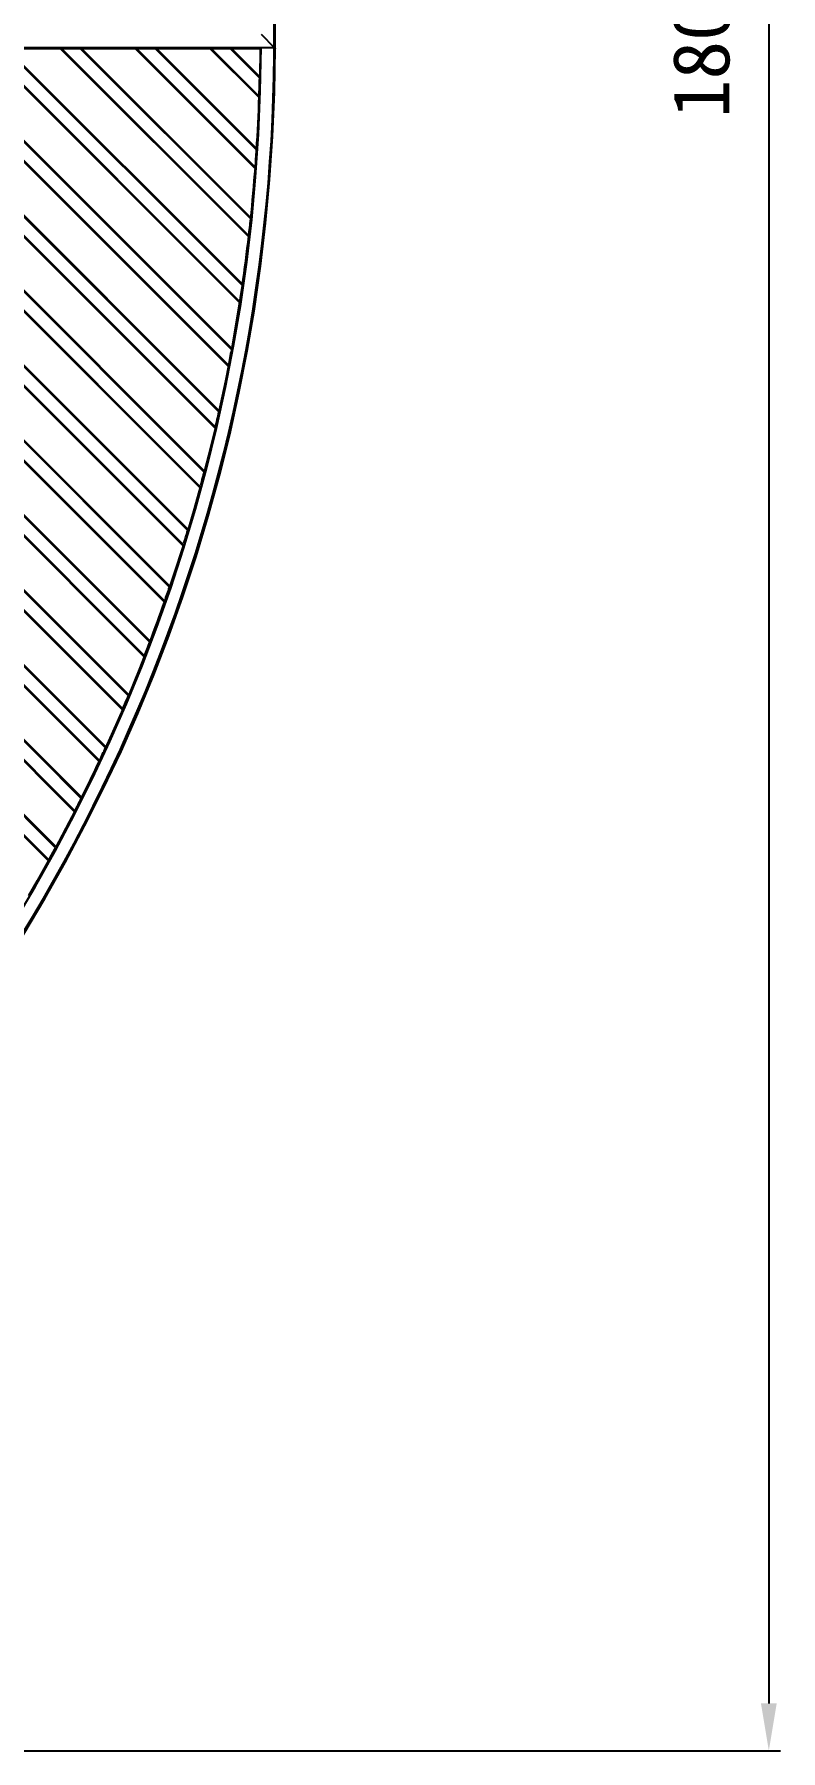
# Model space of a CAD drawing. Header units: millimetres. Extents: x -3019 to 2921, y -1257 to 2943.
# Drawn here: x -803 to -408, y 381 to 1288 of the extents above; entities that cross this region are included whole.
import ezdxf

# ---------------------------------------------------------------- set-up
doc = ezdxf.new("R2010")
doc.units = ezdxf.units.MM
doc.header["$PDSIZE"] = -1
doc.layers.add('WYMIAR', color=96, linetype='Continuous')
doc.dimstyles.new('1-1', dxfattribs={"dimtxt": 30, "dimasz": 25, "dimexe": 6.25, "dimexo": 30, "dimgap": 20.625, "dimtad": 1, "dimdec": 1, "dimtxsty": 'Standard', "dimcen": 0, "dimclrd": 2, "dimclre": 2, "dimclrt": 2, "dimadec": 0, "dimazin": 0, "dimtfac": 1, "dimtdec": 1, "dimtmove": 0, "dimatfit": 3, "dimfxl": 1, "dimarcsym": 0})

# ---------------------------------------------------------------- blocks, each defined once
blk = doc.blocks.new('*D13')
at = {"layer": 'Defpoints', "color": 0}
for p in [(-1583.56, 2188.54), (-1583.56, 380.54), (-414.66, 380.54)]:
    blk.add_point(p, dxfattribs=at)
at = {"layer": 'WYMIAR', "color": 2, "lineweight": -2}
for p, q in [((-1553.56, 2188.54), (-408.41, 2188.54)), ((-414.66, 2163.54), (-414.66, 405.54)), ((-1553.56, 380.54), (-408.41, 380.54))]:
    blk.add_line(p, q, dxfattribs=at)
at = {"layer": 'WYMIAR', "color": 2}
for points in [[(-418.83, 2163.54), (-410.49, 2163.54), (-414.66, 2188.54)], [(-418.83, 405.54), (-410.49, 405.54), (-414.66, 380.54)]]:
    blk.add_solid(points, dxfattribs=at)
at = {"layer": 'WYMIAR', "color": 2, "insert": (-450.28, 1284.54), "char_height": 30, "attachment_point": 5, "rotation": 90}
blk.add_mtext('1800', dxfattribs=at)

msp = doc.modelspace()

# ---------------------------------------------------------------- linework, layer by layer
for p, q in [((-1333.06, 1281.04), (-676.06, 1281.04)), ((-795.39, 851.09), (-1224.84, 1280.54)), ((-795.14, 851.54), (-1224.13, 1280.54)), ((-791.64, 857.94), (-1214.23, 1280.54)), ((-791.39, 858.4), (-1213.53, 1280.54)), ((-781.64, 876.94), (-1185.24, 1280.54)), ((-781.4, 877.41), (-1184.53, 1280.54)), ((-778.08, 883.99), (-1174.64, 1280.54)), ((-777.85, 884.46), (-1173.93, 1280.54)), ((-768.62, 903.51), (-1145.64, 1280.54)), ((-768.39, 903.99), (-1144.94, 1280.54)), ((-765.25, 910.76), (-1135.04, 1280.54)), ((-765.03, 911.24), (-1134.33, 1280.54)), ((-756.34, 930.83), (-1106.05, 1280.54)), ((-756.12, 931.32), (-1105.34, 1280.54)), ((-753.18, 938.28), (-1095.44, 1280.54)), ((-752.97, 938.77), (-1094.73, 1280.54)), ((-744.83, 958.92), (-1066.45, 1280.54)), ((-744.63, 959.43), (-1065.74, 1280.54)), ((-741.88, 966.58), (-1055.84, 1280.54)), ((-741.69, 967.09), (-1055.13, 1280.54)), ((-734.12, 987.81), (-1026.85, 1280.54)), ((-733.94, 988.34), (-1026.14, 1280.54)), ((-731.4, 995.69), (-1016.24, 1280.54)), ((-731.22, 996.22), (-1015.54, 1280.54)), ((-724.27, 1017.55), (-987.25, 1280.54)), ((-724.1, 1018.09), (-986.55, 1280.54)), ((-721.78, 1025.67), (-976.65, 1280.54)), ((-721.61, 1026.21), (-975.94, 1280.54)), ((-715.3, 1048.19), (-947.65, 1280.54)), ((-715.15, 1048.74), (-946.95, 1280.54)), ((-713.06, 1056.55), (-937.05, 1280.54)), ((-712.91, 1057.11), (-936.34, 1280.54)), ((-707.28, 1079.76), (-908.06, 1280.54)), ((-707.14, 1080.33), (-907.35, 1280.54)), ((-705.3, 1088.39), (-897.45, 1280.54)), ((-705.17, 1088.97), (-896.74, 1280.54)), ((-700.27, 1112.35), (-868.46, 1280.54)), ((-700.15, 1112.94), (-867.75, 1280.54)), ((-698.57, 1121.26), (-857.85, 1280.54)), ((-698.46, 1121.85), (-857.14, 1280.54)), ((-694.34, 1146.02), (-828.86, 1280.54)), ((-694.24, 1146.63), (-828.15, 1280.54)), ((-692.94, 1155.23), (-818.25, 1280.54)), ((-817.55, 1280.54), (-789.26, 1280.54)), ((-692.86, 1155.85), (-817.55, 1280.54)), ((-689.58, 1180.86), (-789.26, 1280.54)), ((-789.26, 1280.54), (-788.56, 1280.54)), ((-689.51, 1181.49), (-788.56, 1280.54)), ((-788.56, 1280.54), (-778.66, 1280.54)), ((-688.52, 1190.41), (-778.66, 1280.54)), ((-778.66, 1280.54), (-777.95, 1280.54)), ((-777.95, 1280.54), (-749.66, 1280.54)), ((-688.46, 1191.05), (-777.95, 1280.54)), ((-686.11, 1216.99), (-749.66, 1280.54)), ((-749.66, 1280.54), (-748.96, 1280.54)), ((-686.07, 1217.65), (-748.96, 1280.54)), ((-748.96, 1280.54), (-739.06, 1280.54)), ((-685.42, 1226.9), (-739.06, 1280.54)), ((-739.06, 1280.54), (-738.35, 1280.54)), ((-738.35, 1280.54), (-710.07, 1280.54)), ((-685.38, 1227.57), (-738.35, 1280.54)), ((-684.07, 1254.54), (-710.07, 1280.54)), ((-710.07, 1280.54), (-709.36, 1280.54)), ((-684.04, 1255.22), (-709.36, 1280.54)), ((-709.36, 1280.54), (-699.46, 1280.54)), ((-683.78, 1264.86), (-699.46, 1280.54)), ((-699.46, 1280.54), (-698.75, 1280.54)), ((-698.75, 1280.54), (-683.56, 1280.54)), ((-683.77, 1265.55), (-698.75, 1280.54)), ((-683.57, 1280.53), (-683.78, 1264.86)), ((-683.07, 1288.05), (-676.07, 1281.05)), ((-683.06, 1288.04), (-676.06, 1281.04)), ((-675.57, 1280.54), (-675.57, 1280.54))]:
    msp.add_line(p, q)
at = {"flags": 128}
for points in [[(-683.06, 1281.04), (-683.16, 1280.94), (-683.26, 1280.85), (-683.34, 1280.76), (-683.42, 1280.69), (-683.48, 1280.62), (-683.53, 1280.58), (-683.56, 1280.55), (-683.56, 1280.54)], [(-676.06, 1281.04), (-675.97, 1280.94), (-675.87, 1280.85), (-675.79, 1280.76), (-675.71, 1280.69), (-675.65, 1280.62), (-675.6, 1280.58), (-675.57, 1280.55), (-675.57, 1280.54)], [(-700.17, 1112.82), (-701.81, 1104.62), (-705.3, 1088.39)], [(-707.17, 1080.21), (-709.61, 1070.06), (-713.06, 1056.55)], [(-715.18, 1048.62), (-718.77, 1035.84), (-721.78, 1025.67)], [(-724.1, 1018.09), (-729.28, 1002.01), (-731.4, 995.69)], [(-744.66, 959.34), (-747.52, 952.1), (-753.18, 938.28)], [(-756.16, 931.24), (-761.31, 919.47), (-765.25, 910.76)], [(-781.45, 877.33), (-784.39, 871.61), (-791.64, 857.94)], [(-795.14, 851.54), (-801.33, 840.5), (-805.89, 832.6)]]:
    msp.add_lwpolyline(points, dxfattribs=at)
for radius, start, end in [(904, 359.74704, 90.25296), (903.5, 359.77847, 90.22153), (904, 269.74704, 359.74704), (903.5, 269.77847, 0.22153), (896.5, 270.22413, 359.77587), (896, 358.12511, 358.74153), (896, 356.31179, 358.11713), (896, 355.71854, 356.31179), (896, 353.96947, 355.71057), (896, 353.39605, 353.96947), (896, 351.70222, 353.38807), (896, 351.14592, 351.70222), (896, 349.5, 351.13794), (896, 348.9586, 349.5), (896, 346.82616, 347.35451), (896, 344.7419, 345.25877), (896, 342.70011, 343.20686), (896, 340.69585, 341.19364), (896, 339.21465, 340.68945), (896, 338.72478, 339.21465), (896, 336.78309, 337.26595), (896, 334.86735, 335.34403), (896, 333.44573, 334.86145), (896, 332.9745, 333.44573), (896, 331.10174, 331.56819)]:
    msp.add_arc((-1579.56, 1284.54), radius, start, end)
for points, knots in [([(-683.57, 1280.53), (-683.57, 1280.53), (-683.56, 1280.54), (-683.51, 1280.6), (-683.4, 1280.7), (-683.25, 1280.86), (-683.13, 1280.97), (-683.07, 1281.03)], [0, 0, 0, 0, 0.139004, 0.2775504, 0.4735046, 0.7466229, 1, 1, 1, 1]), ([(-675.57, 1280.55), (-675.58, 1280.55), (-675.58, 1280.56), (-675.64, 1280.62), (-675.75, 1280.72), (-675.9, 1280.87), (-676.02, 1280.99), (-676.07, 1281.05)], [0, 0, 0, 0, 0.14045, 0.280447, 0.477239, 0.749386, 1, 1, 1, 1]), ([(-683.77, 1265.55), (-683.77, 1265.55), (-683.77, 1265.54), (-683.77, 1265.46), (-683.77, 1265.31), (-683.78, 1265.1), (-683.78, 1264.94), (-683.78, 1264.86)], [0, 0, 0, 0, 0.143602, 0.286562, 0.485356, 0.755982, 1, 1, 1, 1]), ([(-684.04, 1255.22), (-684.05, 1255.14), (-684.05, 1254.98), (-684.06, 1254.77), (-684.06, 1254.63), (-684.07, 1254.55), (-684.07, 1254.54), (-684.07, 1254.54)], [0, 0, 0, 0, 0.27064, 0.52875, 0.718914, 0.87071, 1, 1, 1, 1]), ([(-685.38, 1227.57), (-685.38, 1227.56), (-685.38, 1227.55), (-685.38, 1227.47), (-685.39, 1227.33), (-685.41, 1227.12), (-685.42, 1226.97), (-685.42, 1226.9)], [0, 0, 0, 0, 0.1505953, 0.3006011, 0.5033357, 0.769393, 1, 1, 1, 1]), ([(-686.07, 1217.65), (-686.07, 1217.56), (-686.08, 1217.4), (-686.1, 1217.2), (-686.11, 1217.07), (-686.11, 1217), (-686.11, 1216.99), (-686.11, 1216.99)], [0, 0, 0, 0, 0.27739, 0.528453, 0.72029, 0.877237, 1, 1, 1, 1]), ([(-688.46, 1191.05), (-688.46, 1191.04), (-688.46, 1191.03), (-688.47, 1190.95), (-688.48, 1190.81), (-688.5, 1190.61), (-688.52, 1190.47), (-688.52, 1190.41)], [0, 0, 0, 0, 0.157108, 0.313671, 0.519599, 0.781093, 1, 1, 1, 1]), ([(-689.51, 1181.49), (-689.52, 1181.41), (-689.54, 1181.25), (-689.56, 1181.06), (-689.58, 1180.93), (-689.58, 1180.87), (-689.58, 1180.86), (-689.58, 1180.86)], [0, 0, 0, 0, 0.283485, 0.528553, 0.722009, 0.883999, 1, 1, 1, 1]), ([(-692.86, 1155.85), (-692.86, 1155.84), (-692.86, 1155.83), (-692.87, 1155.76), (-692.89, 1155.64), (-692.91, 1155.47), (-692.93, 1155.33), (-692.94, 1155.24), (-692.94, 1155.23)], [0, 0, 0, 0, 0.1630885, 0.3256734, 0.499968, 0.7074381, 0.9562965, 1, 1, 1, 1]), ([(-694.24, 1146.63), (-694.26, 1146.54), (-694.28, 1146.39), (-694.31, 1146.2), (-694.33, 1146.08), (-694.34, 1146.02), (-694.34, 1146.02), (-694.34, 1146.02)], [0, 0, 0, 0, 0.289104, 0.529202, 0.724318, 0.920655, 1, 1, 1, 1]), ([(-698.46, 1121.85), (-698.46, 1121.85), (-698.46, 1121.84), (-698.48, 1121.76), (-698.5, 1121.64), (-698.53, 1121.47), (-698.55, 1121.33), (-698.57, 1121.26)], [0, 0, 0, 0, 0.168808, 0.337153, 0.516564, 0.72623, 1, 1, 1, 1]), ([(-700.15, 1112.94), (-700.17, 1112.85), (-700.2, 1112.69), (-700.24, 1112.5), (-700.26, 1112.39), (-700.27, 1112.35), (-700.27, 1112.35), (-700.27, 1112.35)], [0, 0, 0, 0, 0.2942711, 0.5703071, 0.7603772, 0.951353, 1, 1, 1, 1]), ([(-707.14, 1080.33), (-707.16, 1080.25), (-707.2, 1080.09), (-707.24, 1079.91), (-707.27, 1079.8), (-707.28, 1079.76), (-707.28, 1079.76), (-707.28, 1079.76)], [0, 0, 0, 0, 0.298822, 0.565878, 0.75915, 0.953223, 1, 1, 1, 1]), ([(-705.17, 1088.97), (-705.17, 1088.96), (-705.17, 1088.95), (-705.19, 1088.87), (-705.22, 1088.76), (-705.25, 1088.59), (-705.28, 1088.46), (-705.3, 1088.39)], [0, 0, 0, 0, 0.1740356, 0.3476655, 0.5316217, 0.7429196, 1, 1, 1, 1]), ([(-712.91, 1057.11), (-712.91, 1057.1), (-712.91, 1057.09), (-712.93, 1057.02), (-712.96, 1056.9), (-713.01, 1056.74), (-713.04, 1056.61), (-713.06, 1056.55)], [0, 0, 0, 0, 0.178901, 0.357413, 0.545485, 0.758078, 1, 1, 1, 1]), ([(-715.15, 1048.74), (-715.17, 1048.66), (-715.21, 1048.5), (-715.26, 1048.32), (-715.29, 1048.21), (-715.3, 1048.19), (-715.3, 1048.19)], [0, 0, 0, 0, 0.3032115, 0.5626989, 0.7933647, 1, 1, 1, 1]), ([(-721.61, 1026.21), (-721.61, 1026.21), (-721.62, 1026.2), (-721.64, 1026.12), (-721.67, 1026), (-721.72, 1025.85), (-721.76, 1025.73), (-721.78, 1025.67)], [0, 0, 0, 0, 0.18339, 0.366458, 0.55821, 0.771784, 1, 1, 1, 1]), ([(-724.1, 1018.09), (-724.12, 1018.03), (-724.16, 1017.89), (-724.22, 1017.72), (-724.25, 1017.6), (-724.27, 1017.56), (-724.27, 1017.55), (-724.27, 1017.55)], [0, 0, 0, 0, 0.251602, 0.503736, 0.737638, 0.942768, 1, 1, 1, 1]), ([(-731.22, 996.22), (-731.22, 996.22), (-731.22, 996.21), (-731.25, 996.13), (-731.29, 996.01), (-731.34, 995.86), (-731.38, 995.75), (-731.4, 995.69)], [0, 0, 0, 0, 0.18755, 0.374808, 0.569925, 0.784173, 1, 1, 1, 1]), ([(-733.94, 988.34), (-733.96, 988.27), (-734.01, 988.14), (-734.07, 987.98), (-734.11, 987.86), (-734.12, 987.82), (-734.12, 987.81), (-734.12, 987.81)], [0, 0, 0, 0, 0.24572, 0.491876, 0.723324, 0.930654, 1, 1, 1, 1]), ([(-741.69, 967.09), (-741.69, 967.08), (-741.69, 967.07), (-741.72, 967), (-741.76, 966.88), (-741.82, 966.74), (-741.86, 966.63), (-741.88, 966.58)], [0, 0, 0, 0, 0.191382, 0.382508, 0.580588, 0.795354, 1, 1, 1, 1]), ([(-744.63, 959.43), (-744.65, 959.37), (-744.7, 959.24), (-744.76, 959.08), (-744.81, 958.97), (-744.83, 958.92), (-744.83, 958.92), (-744.83, 958.92)], [0, 0, 0, 0, 0.2405763, 0.4815273, 0.7106674, 0.9197167, 1, 1, 1, 1]), ([(-752.97, 938.77), (-752.97, 938.77), (-752.97, 938.76), (-753.01, 938.68), (-753.05, 938.57), (-753.11, 938.43), (-753.16, 938.32), (-753.18, 938.28)], [0, 0, 0, 0, 0.1949005, 0.3895527, 0.5903338, 0.8054268, 1, 1, 1, 1]), ([(-756.12, 931.32), (-756.15, 931.26), (-756.2, 931.15), (-756.27, 930.99), (-756.31, 930.88), (-756.33, 930.83), (-756.34, 930.83), (-756.34, 930.83)], [0, 0, 0, 0, 0.236106, 0.472509, 0.699482, 0.90987, 1, 1, 1, 1]), ([(-765.03, 911.24), (-765.03, 911.24), (-765.04, 911.23), (-765.07, 911.15), (-765.13, 911.04), (-765.19, 910.9), (-765.23, 910.8), (-765.25, 910.76)], [0, 0, 0, 0, 0.1981, 0.396008, 0.599163, 0.814455, 1, 1, 1, 1]), ([(-768.39, 903.99), (-768.42, 903.94), (-768.47, 903.82), (-768.54, 903.67), (-768.59, 903.57), (-768.62, 903.52), (-768.62, 903.51), (-768.62, 903.51)], [0, 0, 0, 0, 0.232197, 0.464641, 0.689611, 0.901051, 1, 1, 1, 1]), ([(-777.85, 884.46), (-777.85, 884.45), (-777.85, 884.44), (-777.89, 884.37), (-777.95, 884.26), (-778.01, 884.12), (-778.06, 884.03), (-778.08, 883.99)], [0, 0, 0, 0, 0.200998, 0.40183, 0.607107, 0.822478, 1, 1, 1, 1]), ([(-781.4, 877.41), (-781.43, 877.35), (-781.49, 877.24), (-781.56, 877.1), (-781.62, 876.99), (-781.64, 876.95), (-781.64, 876.94), (-781.64, 876.94)], [0, 0, 0, 0, 0.2287893, 0.4578016, 0.6809355, 0.8932121, 1, 1, 1, 1]), ([(-791.39, 858.4), (-791.39, 858.4), (-791.4, 858.39), (-791.44, 858.31), (-791.5, 858.2), (-791.57, 858.07), (-791.61, 857.98), (-791.64, 857.94)], [0, 0, 0, 0, 0.203596, 0.407075, 0.614217, 0.829625, 1, 1, 1, 1]), ([(-795.14, 851.54), (-795.16, 851.49), (-795.22, 851.38), (-795.3, 851.24), (-795.36, 851.14), (-795.38, 851.09), (-795.39, 851.09), (-795.39, 851.09)], [0, 0, 0, 0, 0.225847, 0.451871, 0.67336, 0.886281, 1, 1, 1, 1])]:
    msp.add_open_spline(points, degree=3, knots=knots)

# ---------------------------------------------------------------- dimensions: what is measured, and where the dimension line sits
at = {"layer": 'WYMIAR'}
dim = msp.add_linear_dim(base=(-414.66, 380.54), p1=(-1583.56, 2188.54), p2=(-1583.56, 380.54), angle=90, text='1800', dimstyle='1-1', dxfattribs=at)
dim.commit()
dim.dimension.update_dxf_attribs({"geometry": '*D13', "text_midpoint": (-450.28, 1284.54)})

doc.saveas('drawing.dxf')
